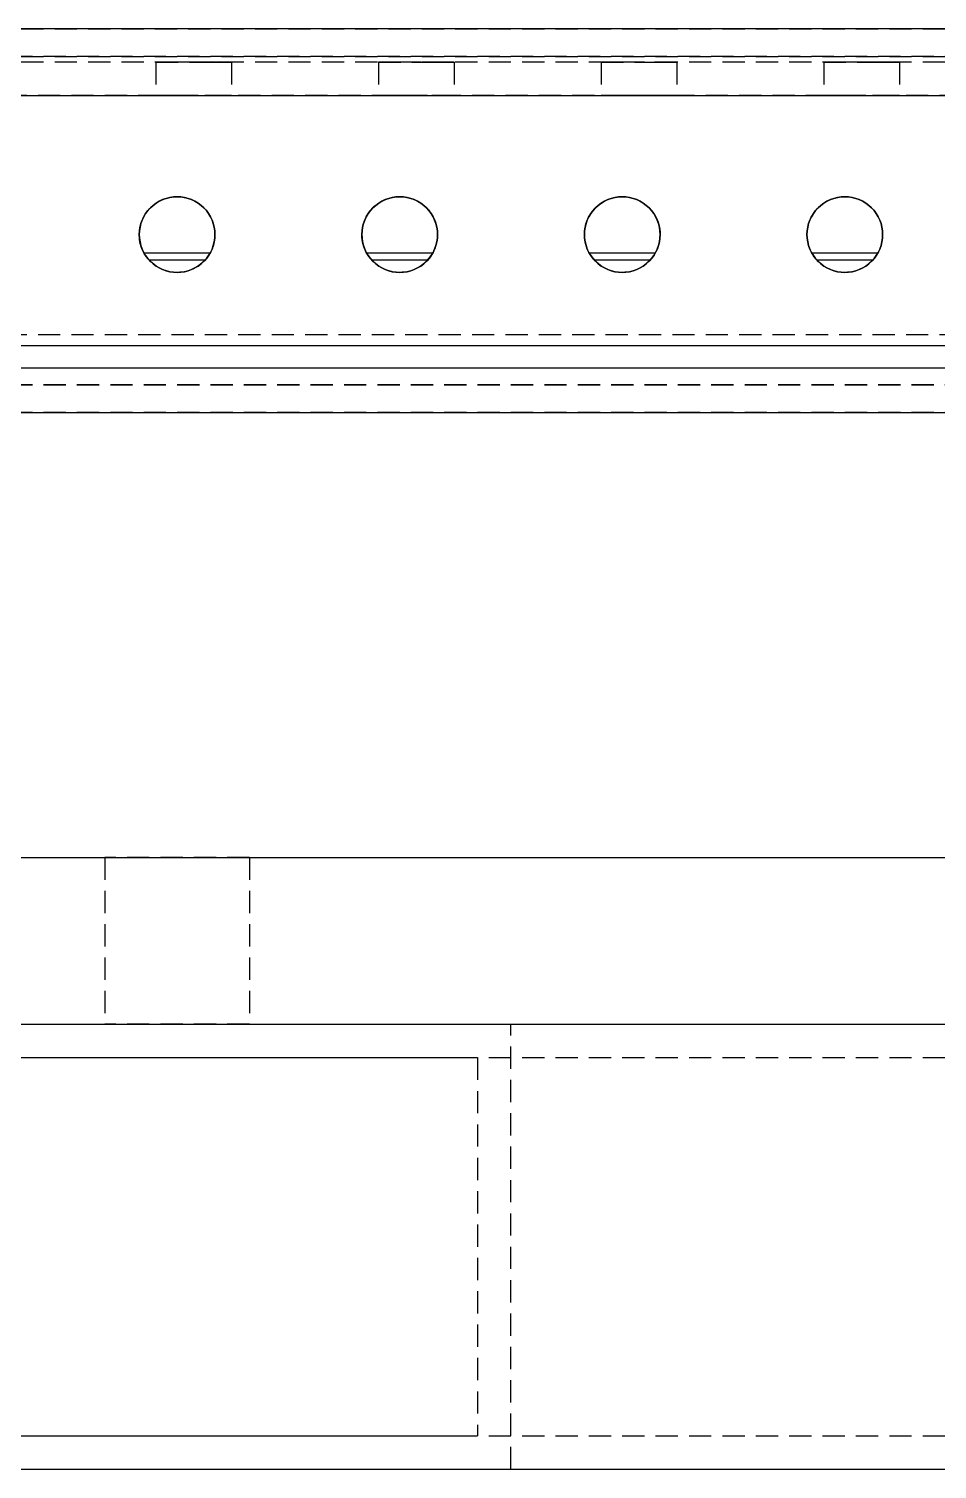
# Model space of a CAD drawing. Header units: metres. Extents: x -200 to 4040, y -1684 to 360.
# Drawn here: x 1606.7 to 1688.3, y -775 to -645.5 of the extents above; entities that cross this region are included whole.
import ezdxf

# ---------------------------------------------------------------- set-up
doc = ezdxf.new("R2010")
doc.units = ezdxf.units.M
doc.linetypes.add('DASHED2', pattern=[3, 2, -1])
for name, color, linetype in [('GIZLI', 8, 'DASHED2'), ('GORUNEN', 7, 'Continuous'), ('TEGET', 9, 'Continuous')]:
    doc.layers.add(name, color=color, linetype=linetype)

msp = doc.modelspace()

# ---------------------------------------------------------------- linework, layer by layer
at = {"layer": 'GIZLI'}
for points in [[(2630, -645.5), (445, -645.5)], [(445, -645.5), (2630, -645.5)], [(445, -645.5), (2630, -645.5)], [(2630, -648), (445, -648)], [(445, -648), (2630, -648)], [(2630, -648), (445, -648)], [(445, -648), (2630, -648)], [(2670, -648.5), (1121.5, -648.5)], [(2670, -648.5), (1121.5, -648.5)], [(1619.87, -648.5), (1618.1, -648.5)], [(1618.1, -648.5), (1623.13, -648.5)], [(1618.1, -648.5), (1618.1, -651.5)], [(1624.9, -648.5), (1619.87, -648.5)], [(1623.13, -648.5), (1624.9, -648.5)], [(1624.9, -648.5), (1624.9, -651.5)], [(1639.87, -648.5), (1638.1, -648.5)], [(1638.1, -648.5), (1643.13, -648.5)], [(1638.1, -648.5), (1638.1, -651.5)], [(1644.9, -648.5), (1639.87, -648.5)], [(1643.13, -648.5), (1644.9, -648.5)], [(1644.9, -648.5), (1644.9, -651.5)], [(1659.87, -648.5), (1658.1, -648.5)], [(1658.1, -648.5), (1663.13, -648.5)], [(1658.1, -648.5), (1658.1, -651.5)], [(1664.9, -648.5), (1659.87, -648.5)], [(1663.13, -648.5), (1664.9, -648.5)], [(1664.9, -648.5), (1664.9, -651.5)], [(1679.87, -648.5), (1678.1, -648.5)], [(1678.1, -648.5), (1683.13, -648.5)], [(1678.1, -648.5), (1678.1, -651.5)], [(1684.9, -648.5), (1679.87, -648.5)], [(1683.13, -648.5), (1684.9, -648.5)], [(1684.9, -648.5), (1684.9, -651.5)], [(3061.5, -651.5), (1121.5, -651.5)], [(3061.5, -651.5), (1121.5, -651.5)], [(1619.87, -651.5), (1618.1, -651.5)], [(1618.1, -651.5), (1623.13, -651.5)], [(1624.9, -651.5), (1619.87, -651.5)], [(1623.13, -651.5), (1624.9, -651.5)], [(1639.87, -651.5), (1638.1, -651.5)], [(1638.1, -651.5), (1643.13, -651.5)], [(1644.9, -651.5), (1639.87, -651.5)], [(1643.13, -651.5), (1644.9, -651.5)], [(1659.87, -651.5), (1658.1, -651.5)], [(1658.1, -651.5), (1663.13, -651.5)], [(1664.9, -651.5), (1659.87, -651.5)], [(1663.13, -651.5), (1664.9, -651.5)], [(1679.87, -651.5), (1678.1, -651.5)], [(1678.1, -651.5), (1683.13, -651.5)], [(1684.9, -651.5), (1679.87, -651.5)], [(1683.13, -651.5), (1684.9, -651.5)], [(1616.6, -664), (1616.615, -663.676), (1616.662, -663.355), (1616.738, -663.04), (1616.845, -662.733), (1616.98, -662.439), (1617.142, -662.158), (1617.331, -661.894), (1617.544, -661.649), (1617.779, -661.426), (1618.034, -661.226), (1618.307, -661.051), (1618.596, -660.903), (1618.897, -660.784), (1619.209, -660.693), (1619.528, -660.633), (1619.763, -660.608), (1620, -660.6)], [(1616.6, -664), (1616.616, -663.667), (1616.665, -663.337), (1616.746, -663.013), (1616.859, -662.699), (1617.001, -662.397), (1617.173, -662.111), (1617.372, -661.843), (1617.596, -661.596), (1617.843, -661.372), (1618.111, -661.173), (1618.397, -661.001), (1618.699, -660.859), (1619.013, -660.746), (1619.337, -660.665), (1619.667, -660.616), (1620, -660.6)], [(1620, -660.6), (1619.667, -660.616), (1619.337, -660.665), (1619.013, -660.746), (1618.699, -660.859), (1618.397, -661.001), (1618.111, -661.173), (1617.843, -661.372), (1617.596, -661.596), (1617.372, -661.843), (1617.173, -662.111), (1617.001, -662.397), (1616.859, -662.699), (1616.746, -663.013), (1616.665, -663.337), (1616.616, -663.667), (1616.6, -664)], [(1620, -660.6), (1620.324, -660.615), (1620.645, -660.662), (1620.96, -660.738), (1621.267, -660.845), (1621.561, -660.98), (1621.842, -661.142), (1622.106, -661.331), (1622.351, -661.544), (1622.574, -661.779), (1622.774, -662.034), (1622.949, -662.307), (1623.097, -662.596), (1623.216, -662.897), (1623.307, -663.209), (1623.367, -663.528), (1623.392, -663.763), (1623.4, -664)], [(1620, -660.6), (1620.333, -660.616), (1620.663, -660.665), (1620.987, -660.746), (1621.301, -660.859), (1621.603, -661.001), (1621.889, -661.173), (1622.157, -661.372), (1622.404, -661.596), (1622.628, -661.843), (1622.827, -662.111), (1622.999, -662.397), (1623.141, -662.699), (1623.254, -663.013), (1623.335, -663.337), (1623.384, -663.667), (1623.4, -664)], [(1623.4, -664), (1623.384, -663.667), (1623.335, -663.337), (1623.254, -663.013), (1623.141, -662.699), (1622.999, -662.397), (1622.827, -662.111), (1622.628, -661.843), (1622.404, -661.596), (1622.157, -661.372), (1621.889, -661.173), (1621.603, -661.001), (1621.301, -660.859), (1620.987, -660.746), (1620.663, -660.665), (1620.333, -660.616), (1620, -660.6)], [(1636.6, -664), (1636.615, -663.676), (1636.662, -663.355), (1636.738, -663.04), (1636.845, -662.733), (1636.98, -662.439), (1637.142, -662.158), (1637.331, -661.894), (1637.544, -661.649), (1637.779, -661.426), (1638.034, -661.226), (1638.307, -661.051), (1638.596, -660.903), (1638.897, -660.784), (1639.209, -660.693), (1639.528, -660.633), (1639.763, -660.608), (1640, -660.6)], [(1636.6, -664), (1636.616, -663.667), (1636.665, -663.337), (1636.746, -663.013), (1636.859, -662.699), (1637.001, -662.397), (1637.173, -662.111), (1637.372, -661.843), (1637.596, -661.596), (1637.843, -661.372), (1638.111, -661.173), (1638.397, -661.001), (1638.699, -660.859), (1639.013, -660.746), (1639.337, -660.665), (1639.667, -660.616), (1640, -660.6)], [(1640, -660.6), (1639.667, -660.616), (1639.337, -660.665), (1639.013, -660.746), (1638.699, -660.859), (1638.397, -661.001), (1638.111, -661.173), (1637.843, -661.372), (1637.596, -661.596), (1637.372, -661.843), (1637.173, -662.111), (1637.001, -662.397), (1636.859, -662.699), (1636.746, -663.013), (1636.665, -663.337), (1636.616, -663.667), (1636.6, -664)], [(1640, -660.6), (1640.324, -660.615), (1640.645, -660.662), (1640.96, -660.738), (1641.267, -660.845), (1641.561, -660.98), (1641.842, -661.142), (1642.106, -661.331), (1642.351, -661.544), (1642.574, -661.779), (1642.774, -662.034), (1642.949, -662.307), (1643.097, -662.596), (1643.216, -662.897), (1643.307, -663.209), (1643.367, -663.528), (1643.392, -663.763), (1643.4, -664)], [(1640, -660.6), (1640.333, -660.616), (1640.663, -660.665), (1640.987, -660.746), (1641.301, -660.859), (1641.603, -661.001), (1641.889, -661.173), (1642.157, -661.372), (1642.404, -661.596), (1642.628, -661.843), (1642.827, -662.111), (1642.999, -662.397), (1643.141, -662.699), (1643.254, -663.013), (1643.335, -663.337), (1643.384, -663.667), (1643.4, -664)], [(1643.4, -664), (1643.384, -663.667), (1643.335, -663.337), (1643.254, -663.013), (1643.141, -662.699), (1642.999, -662.397), (1642.827, -662.111), (1642.628, -661.843), (1642.404, -661.596), (1642.157, -661.372), (1641.889, -661.173), (1641.603, -661.001), (1641.301, -660.859), (1640.987, -660.746), (1640.663, -660.665), (1640.333, -660.616), (1640, -660.6)], [(1656.6, -664), (1656.615, -663.676), (1656.662, -663.355), (1656.738, -663.04), (1656.845, -662.733), (1656.98, -662.439), (1657.142, -662.158), (1657.331, -661.894), (1657.544, -661.649), (1657.779, -661.426), (1658.034, -661.226), (1658.307, -661.051), (1658.596, -660.903), (1658.897, -660.784), (1659.209, -660.693), (1659.528, -660.633), (1659.763, -660.608), (1660, -660.6)], [(1656.6, -664), (1656.616, -663.667), (1656.665, -663.337), (1656.746, -663.013), (1656.859, -662.699), (1657.001, -662.397), (1657.173, -662.111), (1657.372, -661.843), (1657.596, -661.596), (1657.843, -661.372), (1658.111, -661.173), (1658.397, -661.001), (1658.699, -660.859), (1659.013, -660.746), (1659.337, -660.665), (1659.667, -660.616), (1660, -660.6)], [(1660, -660.6), (1659.667, -660.616), (1659.337, -660.665), (1659.013, -660.746), (1658.699, -660.859), (1658.397, -661.001), (1658.111, -661.173), (1657.843, -661.372), (1657.596, -661.596), (1657.372, -661.843), (1657.173, -662.111), (1657.001, -662.397), (1656.859, -662.699), (1656.746, -663.013), (1656.665, -663.337), (1656.616, -663.667), (1656.6, -664)], [(1660, -660.6), (1660.324, -660.615), (1660.645, -660.662), (1660.96, -660.738), (1661.267, -660.845), (1661.561, -660.98), (1661.842, -661.142), (1662.106, -661.331), (1662.351, -661.544), (1662.574, -661.779), (1662.774, -662.034), (1662.949, -662.307), (1663.097, -662.596), (1663.216, -662.897), (1663.307, -663.209), (1663.367, -663.528), (1663.392, -663.763), (1663.4, -664)], [(1660, -660.6), (1660.333, -660.616), (1660.663, -660.665), (1660.987, -660.746), (1661.301, -660.859), (1661.603, -661.001), (1661.889, -661.173), (1662.157, -661.372), (1662.404, -661.596), (1662.628, -661.843), (1662.827, -662.111), (1662.999, -662.397), (1663.141, -662.699), (1663.254, -663.013), (1663.335, -663.337), (1663.384, -663.667), (1663.4, -664)], [(1663.4, -664), (1663.384, -663.667), (1663.335, -663.337), (1663.254, -663.013), (1663.141, -662.699), (1662.999, -662.397), (1662.827, -662.111), (1662.628, -661.843), (1662.404, -661.596), (1662.157, -661.372), (1661.889, -661.173), (1661.603, -661.001), (1661.301, -660.859), (1660.987, -660.746), (1660.663, -660.665), (1660.333, -660.616), (1660, -660.6)], [(1676.6, -664), (1676.615, -663.676), (1676.662, -663.355), (1676.738, -663.04), (1676.845, -662.733), (1676.98, -662.439), (1677.142, -662.158), (1677.331, -661.894), (1677.544, -661.649), (1677.779, -661.426), (1678.034, -661.226), (1678.307, -661.051), (1678.596, -660.903), (1678.897, -660.784), (1679.209, -660.693), (1679.528, -660.633), (1679.763, -660.608), (1680, -660.6)], [(1676.6, -664), (1676.616, -663.667), (1676.665, -663.337), (1676.746, -663.013), (1676.859, -662.699), (1677.001, -662.397), (1677.173, -662.111), (1677.372, -661.843), (1677.596, -661.596), (1677.843, -661.372), (1678.111, -661.173), (1678.397, -661.001), (1678.699, -660.859), (1679.013, -660.746), (1679.337, -660.665), (1679.667, -660.616), (1680, -660.6)], [(1680, -660.6), (1679.667, -660.616), (1679.337, -660.665), (1679.013, -660.746), (1678.699, -660.859), (1678.397, -661.001), (1678.111, -661.173), (1677.843, -661.372), (1677.596, -661.596), (1677.372, -661.843), (1677.173, -662.111), (1677.001, -662.397), (1676.859, -662.699), (1676.746, -663.013), (1676.665, -663.337), (1676.616, -663.667), (1676.6, -664)], [(1680, -660.6), (1680.324, -660.615), (1680.645, -660.662), (1680.96, -660.738), (1681.267, -660.845), (1681.561, -660.98), (1681.842, -661.142), (1682.106, -661.331), (1682.351, -661.544), (1682.574, -661.779), (1682.774, -662.034), (1682.949, -662.307), (1683.097, -662.596), (1683.216, -662.897), (1683.307, -663.209), (1683.367, -663.528), (1683.392, -663.763), (1683.4, -664)], [(1680, -660.6), (1680.333, -660.616), (1680.663, -660.665), (1680.987, -660.746), (1681.301, -660.859), (1681.603, -661.001), (1681.889, -661.173), (1682.157, -661.372), (1682.404, -661.596), (1682.628, -661.843), (1682.827, -662.111), (1682.999, -662.397), (1683.141, -662.699), (1683.254, -663.013), (1683.335, -663.337), (1683.384, -663.667), (1683.4, -664)], [(1683.4, -664), (1683.384, -663.667), (1683.335, -663.337), (1683.254, -663.013), (1683.141, -662.699), (1682.999, -662.397), (1682.827, -662.111), (1682.628, -661.843), (1682.404, -661.596), (1682.157, -661.372), (1681.889, -661.173), (1681.603, -661.001), (1681.301, -660.859), (1680.987, -660.746), (1680.663, -660.665), (1680.333, -660.616), (1680, -660.6)], [(1620, -667.4), (1619.676, -667.385), (1619.355, -667.338), (1619.04, -667.262), (1618.733, -667.155), (1618.439, -667.02), (1618.158, -666.858), (1617.894, -666.669), (1617.649, -666.456), (1617.426, -666.221), (1617.226, -665.966), (1617.051, -665.693), (1616.903, -665.404), (1616.784, -665.103), (1616.693, -664.791), (1616.633, -664.472), (1616.608, -664.237), (1616.6, -664)], [(1620, -667.4), (1619.667, -667.384), (1619.337, -667.335), (1619.013, -667.254), (1618.699, -667.141), (1618.397, -666.999), (1618.111, -666.827), (1617.843, -666.628), (1617.596, -666.404), (1617.372, -666.157), (1617.173, -665.889), (1617.001, -665.603), (1616.859, -665.301), (1616.746, -664.987), (1616.665, -664.663), (1616.616, -664.333), (1616.6, -664)], [(1616.6, -664), (1616.616, -664.333), (1616.665, -664.663), (1616.746, -664.987), (1616.859, -665.301), (1617.001, -665.603), (1617.173, -665.889), (1617.372, -666.157), (1617.596, -666.404), (1617.843, -666.628), (1618.111, -666.827), (1618.397, -666.999), (1618.699, -667.141), (1619.013, -667.254), (1619.337, -667.335), (1619.667, -667.384), (1620, -667.4)], [(1623.4, -664), (1623.385, -664.324), (1623.338, -664.645), (1623.262, -664.96), (1623.155, -665.267), (1623.02, -665.561), (1622.858, -665.842), (1622.669, -666.106), (1622.456, -666.351), (1622.221, -666.574), (1621.966, -666.774), (1621.693, -666.949), (1621.404, -667.097), (1621.103, -667.216), (1620.791, -667.307), (1620.472, -667.367), (1620.237, -667.392), (1620, -667.4)], [(1623.4, -664), (1623.384, -664.333), (1623.335, -664.663), (1623.254, -664.987), (1623.141, -665.301), (1622.999, -665.603), (1622.827, -665.889), (1622.628, -666.157), (1622.404, -666.404), (1622.157, -666.628), (1621.889, -666.827), (1621.603, -666.999), (1621.301, -667.141), (1620.987, -667.254), (1620.663, -667.335), (1620.333, -667.384), (1620, -667.4)], [(1620, -667.4), (1620.333, -667.384), (1620.663, -667.335), (1620.987, -667.254), (1621.301, -667.141), (1621.603, -666.999), (1621.889, -666.827), (1622.157, -666.628), (1622.404, -666.404), (1622.628, -666.157), (1622.827, -665.889), (1622.999, -665.603), (1623.141, -665.301), (1623.254, -664.987), (1623.335, -664.663), (1623.384, -664.333), (1623.4, -664)], [(1640, -667.4), (1639.676, -667.385), (1639.355, -667.338), (1639.04, -667.262), (1638.733, -667.155), (1638.439, -667.02), (1638.158, -666.858), (1637.894, -666.669), (1637.649, -666.456), (1637.426, -666.221), (1637.226, -665.966), (1637.051, -665.693), (1636.903, -665.404), (1636.784, -665.103), (1636.693, -664.791), (1636.633, -664.472), (1636.608, -664.237), (1636.6, -664)], [(1640, -667.4), (1639.667, -667.384), (1639.337, -667.335), (1639.013, -667.254), (1638.699, -667.141), (1638.397, -666.999), (1638.111, -666.827), (1637.843, -666.628), (1637.596, -666.404), (1637.372, -666.157), (1637.173, -665.889), (1637.001, -665.603), (1636.859, -665.301), (1636.746, -664.987), (1636.665, -664.663), (1636.616, -664.333), (1636.6, -664)], [(1636.6, -664), (1636.616, -664.333), (1636.665, -664.663), (1636.746, -664.987), (1636.859, -665.301), (1637.001, -665.603), (1637.173, -665.889), (1637.372, -666.157), (1637.596, -666.404), (1637.843, -666.628), (1638.111, -666.827), (1638.397, -666.999), (1638.699, -667.141), (1639.013, -667.254), (1639.337, -667.335), (1639.667, -667.384), (1640, -667.4)], [(1643.4, -664), (1643.385, -664.324), (1643.338, -664.645), (1643.262, -664.96), (1643.155, -665.267), (1643.02, -665.561), (1642.858, -665.842), (1642.669, -666.106), (1642.456, -666.351), (1642.221, -666.574), (1641.966, -666.774), (1641.693, -666.949), (1641.404, -667.097), (1641.103, -667.216), (1640.791, -667.307), (1640.472, -667.367), (1640.237, -667.392), (1640, -667.4)], [(1643.4, -664), (1643.384, -664.333), (1643.335, -664.663), (1643.254, -664.987), (1643.141, -665.301), (1642.999, -665.603), (1642.827, -665.889), (1642.628, -666.157), (1642.404, -666.404), (1642.157, -666.628), (1641.889, -666.827), (1641.603, -666.999), (1641.301, -667.141), (1640.987, -667.254), (1640.663, -667.335), (1640.333, -667.384), (1640, -667.4)], [(1640, -667.4), (1640.333, -667.384), (1640.663, -667.335), (1640.987, -667.254), (1641.301, -667.141), (1641.603, -666.999), (1641.889, -666.827), (1642.157, -666.628), (1642.404, -666.404), (1642.628, -666.157), (1642.827, -665.889), (1642.999, -665.603), (1643.141, -665.301), (1643.254, -664.987), (1643.335, -664.663), (1643.384, -664.333), (1643.4, -664)], [(1660, -667.4), (1659.676, -667.385), (1659.355, -667.338), (1659.04, -667.262), (1658.733, -667.155), (1658.439, -667.02), (1658.158, -666.858), (1657.894, -666.669), (1657.649, -666.456), (1657.426, -666.221), (1657.226, -665.966), (1657.051, -665.693), (1656.903, -665.404), (1656.784, -665.103), (1656.693, -664.791), (1656.633, -664.472), (1656.608, -664.237), (1656.6, -664)], [(1660, -667.4), (1659.667, -667.384), (1659.337, -667.335), (1659.013, -667.254), (1658.699, -667.141), (1658.397, -666.999), (1658.111, -666.827), (1657.843, -666.628), (1657.596, -666.404), (1657.372, -666.157), (1657.173, -665.889), (1657.001, -665.603), (1656.859, -665.301), (1656.746, -664.987), (1656.665, -664.663), (1656.616, -664.333), (1656.6, -664)], [(1656.6, -664), (1656.616, -664.333), (1656.665, -664.663), (1656.746, -664.987), (1656.859, -665.301), (1657.001, -665.603), (1657.173, -665.889), (1657.372, -666.157), (1657.596, -666.404), (1657.843, -666.628), (1658.111, -666.827), (1658.397, -666.999), (1658.699, -667.141), (1659.013, -667.254), (1659.337, -667.335), (1659.667, -667.384), (1660, -667.4)], [(1663.4, -664), (1663.385, -664.324), (1663.338, -664.645), (1663.262, -664.96), (1663.155, -665.267), (1663.02, -665.561), (1662.858, -665.842), (1662.669, -666.106), (1662.456, -666.351), (1662.221, -666.574), (1661.966, -666.774), (1661.693, -666.949), (1661.404, -667.097), (1661.103, -667.216), (1660.791, -667.307), (1660.472, -667.367), (1660.237, -667.392), (1660, -667.4)], [(1663.4, -664), (1663.384, -664.333), (1663.335, -664.663), (1663.254, -664.987), (1663.141, -665.301), (1662.999, -665.603), (1662.827, -665.889), (1662.628, -666.157), (1662.404, -666.404), (1662.157, -666.628), (1661.889, -666.827), (1661.603, -666.999), (1661.301, -667.141), (1660.987, -667.254), (1660.663, -667.335), (1660.333, -667.384), (1660, -667.4)], [(1660, -667.4), (1660.333, -667.384), (1660.663, -667.335), (1660.987, -667.254), (1661.301, -667.141), (1661.603, -666.999), (1661.889, -666.827), (1662.157, -666.628), (1662.404, -666.404), (1662.628, -666.157), (1662.827, -665.889), (1662.999, -665.603), (1663.141, -665.301), (1663.254, -664.987), (1663.335, -664.663), (1663.384, -664.333), (1663.4, -664)], [(1680, -667.4), (1679.676, -667.385), (1679.355, -667.338), (1679.04, -667.262), (1678.733, -667.155), (1678.439, -667.02), (1678.158, -666.858), (1677.894, -666.669), (1677.649, -666.456), (1677.426, -666.221), (1677.226, -665.966), (1677.051, -665.693), (1676.903, -665.404), (1676.784, -665.103), (1676.693, -664.791), (1676.633, -664.472), (1676.608, -664.237), (1676.6, -664)], [(1680, -667.4), (1679.667, -667.384), (1679.337, -667.335), (1679.013, -667.254), (1678.699, -667.141), (1678.397, -666.999), (1678.111, -666.827), (1677.843, -666.628), (1677.596, -666.404), (1677.372, -666.157), (1677.173, -665.889), (1677.001, -665.603), (1676.859, -665.301), (1676.746, -664.987), (1676.665, -664.663), (1676.616, -664.333), (1676.6, -664)], [(1676.6, -664), (1676.616, -664.333), (1676.665, -664.663), (1676.746, -664.987), (1676.859, -665.301), (1677.001, -665.603), (1677.173, -665.889), (1677.372, -666.157), (1677.596, -666.404), (1677.843, -666.628), (1678.111, -666.827), (1678.397, -666.999), (1678.699, -667.141), (1679.013, -667.254), (1679.337, -667.335), (1679.667, -667.384), (1680, -667.4)], [(1683.4, -664), (1683.385, -664.324), (1683.338, -664.645), (1683.262, -664.96), (1683.155, -665.267), (1683.02, -665.561), (1682.858, -665.842), (1682.669, -666.106), (1682.456, -666.351), (1682.221, -666.574), (1681.966, -666.774), (1681.693, -666.949), (1681.404, -667.097), (1681.103, -667.216), (1680.791, -667.307), (1680.472, -667.367), (1680.237, -667.392), (1680, -667.4)], [(1683.4, -664), (1683.384, -664.333), (1683.335, -664.663), (1683.254, -664.987), (1683.141, -665.301), (1682.999, -665.603), (1682.827, -665.889), (1682.628, -666.157), (1682.404, -666.404), (1682.157, -666.628), (1681.889, -666.827), (1681.603, -666.999), (1681.301, -667.141), (1680.987, -667.254), (1680.663, -667.335), (1680.333, -667.384), (1680, -667.4)], [(1680, -667.4), (1680.333, -667.384), (1680.663, -667.335), (1680.987, -667.254), (1681.301, -667.141), (1681.603, -666.999), (1681.889, -666.827), (1682.157, -666.628), (1682.404, -666.404), (1682.628, -666.157), (1682.827, -665.889), (1682.999, -665.603), (1683.141, -665.301), (1683.254, -664.987), (1683.335, -664.663), (1683.384, -664.333), (1683.4, -664)], [(3061.5, -673), (1121.5, -673)], [(3061.5, -673), (1121.5, -673)], [(3061.5, -673), (1121.5, -673)], [(3061.5, -673), (1121.5, -673)], [(3061.5, -676), (1121.5, -676)], [(2670, -676), (1121.5, -676)], [(3061.5, -676), (1121.5, -676)], [(3061.5, -676), (1121.5, -676)], [(2630, -677.5), (150, -677.5)], [(150, -677.5), (2630, -677.5)], [(2630, -680), (150, -680)], [(-100, -720), (3340, -720)], [(1613.5, -720), (1626.5, -720)], [(1626.5, -720), (1613.5, -720)], [(1613.5, -720), (1626.5, -720)], [(1626.5, -720), (1613.5, -720)], [(1613.5, -720), (1613.5, -735)], [(1613.5, -720), (1613.5, -735)], [(1626.5, -720), (1626.5, -735)], [(1626.5, -720), (1626.5, -735)], [(-100, -735), (3340, -735)], [(-80, -735), (3320, -735)], [(-80, -735), (3320, -735)], [(-80, -735), (3320, -735)], [(-80, -735), (3320, -735)], [(1590, -735), (1650, -735)], [(1590, -735), (1650, -735)], [(1613.5, -735), (1626.5, -735)], [(1626.5, -735), (1613.5, -735)], [(1613.5, -735), (1626.5, -735)], [(1626.5, -735), (1613.5, -735)], [(1650, -775), (1650, -735)], [(1650, -775), (1650, -735)], [(-80, -738), (3320, -738)], [(-80, -738), (3320, -738)], [(-80, -738), (3320, -738)], [(-80, -738), (3320, -738)], [(1593, -738), (1647, -738)], [(1593, -738), (1647, -738)], [(1647, -738), (1647, -772)], [(1647, -738), (1647, -772)], [(-80, -772), (3320, -772)], [(-80, -772), (3320, -772)], [(-80, -772), (3320, -772)], [(-80, -772), (3320, -772)], [(1593, -772), (1647, -772)], [(1593, -772), (1647, -772)], [(-80, -775), (3320, -775)], [(-80, -775), (3320, -775)], [(-80, -775), (3320, -775)], [(1590, -775), (1650, -775)], [(1590, -775), (1650, -775)]]:
    msp.add_lwpolyline(points, dxfattribs=at)
at = {"layer": 'GORUNEN'}
for points in [[(2485, -645.5), (1490.2, -645.5)], [(1620, -660.6), (1619.667, -660.616), (1619.337, -660.665), (1619.013, -660.746), (1618.699, -660.859), (1618.397, -661.001), (1618.111, -661.173), (1617.843, -661.372), (1617.596, -661.596), (1617.372, -661.843), (1617.173, -662.111), (1617.001, -662.397), (1616.859, -662.699), (1616.746, -663.013), (1616.665, -663.337), (1616.616, -663.667), (1616.6, -664)], [(1623.4, -664), (1623.384, -663.667), (1623.335, -663.337), (1623.254, -663.013), (1623.141, -662.699), (1622.999, -662.397), (1622.827, -662.111), (1622.628, -661.843), (1622.404, -661.596), (1622.157, -661.372), (1621.889, -661.173), (1621.603, -661.001), (1621.301, -660.859), (1620.987, -660.746), (1620.663, -660.665), (1620.333, -660.616), (1620, -660.6)], [(1640, -660.6), (1639.667, -660.616), (1639.337, -660.665), (1639.013, -660.746), (1638.699, -660.859), (1638.397, -661.001), (1638.111, -661.173), (1637.843, -661.372), (1637.596, -661.596), (1637.372, -661.843), (1637.173, -662.111), (1637.001, -662.397), (1636.859, -662.699), (1636.746, -663.013), (1636.665, -663.337), (1636.616, -663.667), (1636.6, -664)], [(1643.4, -664), (1643.384, -663.667), (1643.335, -663.337), (1643.254, -663.013), (1643.141, -662.699), (1642.999, -662.397), (1642.827, -662.111), (1642.628, -661.843), (1642.404, -661.596), (1642.157, -661.372), (1641.889, -661.173), (1641.603, -661.001), (1641.301, -660.859), (1640.987, -660.746), (1640.663, -660.665), (1640.333, -660.616), (1640, -660.6)], [(1660, -660.6), (1659.667, -660.616), (1659.337, -660.665), (1659.013, -660.746), (1658.699, -660.859), (1658.397, -661.001), (1658.111, -661.173), (1657.843, -661.372), (1657.596, -661.596), (1657.372, -661.843), (1657.173, -662.111), (1657.001, -662.397), (1656.859, -662.699), (1656.746, -663.013), (1656.665, -663.337), (1656.616, -663.667), (1656.6, -664)], [(1663.4, -664), (1663.384, -663.667), (1663.335, -663.337), (1663.254, -663.013), (1663.141, -662.699), (1662.999, -662.397), (1662.827, -662.111), (1662.628, -661.843), (1662.404, -661.596), (1662.157, -661.372), (1661.889, -661.173), (1661.603, -661.001), (1661.301, -660.859), (1660.987, -660.746), (1660.663, -660.665), (1660.333, -660.616), (1660, -660.6)], [(1680, -660.6), (1679.667, -660.616), (1679.337, -660.665), (1679.013, -660.746), (1678.699, -660.859), (1678.397, -661.001), (1678.111, -661.173), (1677.843, -661.372), (1677.596, -661.596), (1677.372, -661.843), (1677.173, -662.111), (1677.001, -662.397), (1676.859, -662.699), (1676.746, -663.013), (1676.665, -663.337), (1676.616, -663.667), (1676.6, -664)], [(1683.4, -664), (1683.384, -663.667), (1683.335, -663.337), (1683.254, -663.013), (1683.141, -662.699), (1682.999, -662.397), (1682.827, -662.111), (1682.628, -661.843), (1682.404, -661.596), (1682.157, -661.372), (1681.889, -661.173), (1681.603, -661.001), (1681.301, -660.859), (1680.987, -660.746), (1680.663, -660.665), (1680.333, -660.616), (1680, -660.6)], [(1616.6, -664), (1616.616, -664.333), (1616.665, -664.663), (1616.746, -664.987), (1616.859, -665.301), (1617.001, -665.603), (1617.173, -665.889), (1617.372, -666.157), (1617.596, -666.404), (1617.843, -666.628), (1618.111, -666.827), (1618.397, -666.999), (1618.699, -667.141), (1619.013, -667.254), (1619.337, -667.335), (1619.667, -667.384), (1620, -667.4)], [(1620, -667.4), (1620.333, -667.384), (1620.663, -667.335), (1620.987, -667.254), (1621.301, -667.141), (1621.603, -666.999), (1621.889, -666.827), (1622.157, -666.628), (1622.404, -666.404), (1622.628, -666.157), (1622.827, -665.889), (1622.999, -665.603), (1623.141, -665.301), (1623.254, -664.987), (1623.335, -664.663), (1623.384, -664.333), (1623.4, -664)], [(1636.6, -664), (1636.616, -664.333), (1636.665, -664.663), (1636.746, -664.987), (1636.859, -665.301), (1637.001, -665.603), (1637.173, -665.889), (1637.372, -666.157), (1637.596, -666.404), (1637.843, -666.628), (1638.111, -666.827), (1638.397, -666.999), (1638.699, -667.141), (1639.013, -667.254), (1639.337, -667.335), (1639.667, -667.384), (1640, -667.4)], [(1640, -667.4), (1640.333, -667.384), (1640.663, -667.335), (1640.987, -667.254), (1641.301, -667.141), (1641.603, -666.999), (1641.889, -666.827), (1642.157, -666.628), (1642.404, -666.404), (1642.628, -666.157), (1642.827, -665.889), (1642.999, -665.603), (1643.141, -665.301), (1643.254, -664.987), (1643.335, -664.663), (1643.384, -664.333), (1643.4, -664)], [(1656.6, -664), (1656.616, -664.333), (1656.665, -664.663), (1656.746, -664.987), (1656.859, -665.301), (1657.001, -665.603), (1657.173, -665.889), (1657.372, -666.157), (1657.596, -666.404), (1657.843, -666.628), (1658.111, -666.827), (1658.397, -666.999), (1658.699, -667.141), (1659.013, -667.254), (1659.337, -667.335), (1659.667, -667.384), (1660, -667.4)], [(1660, -667.4), (1660.333, -667.384), (1660.663, -667.335), (1660.987, -667.254), (1661.301, -667.141), (1661.603, -666.999), (1661.889, -666.827), (1662.157, -666.628), (1662.404, -666.404), (1662.628, -666.157), (1662.827, -665.889), (1662.999, -665.603), (1663.141, -665.301), (1663.254, -664.987), (1663.335, -664.663), (1663.384, -664.333), (1663.4, -664)], [(1676.6, -664), (1676.616, -664.333), (1676.665, -664.663), (1676.746, -664.987), (1676.859, -665.301), (1677.001, -665.603), (1677.173, -665.889), (1677.372, -666.157), (1677.596, -666.404), (1677.843, -666.628), (1678.111, -666.827), (1678.397, -666.999), (1678.699, -667.141), (1679.013, -667.254), (1679.337, -667.335), (1679.667, -667.384), (1680, -667.4)], [(1680, -667.4), (1680.333, -667.384), (1680.663, -667.335), (1680.987, -667.254), (1681.301, -667.141), (1681.603, -666.999), (1681.889, -666.827), (1682.157, -666.628), (1682.404, -666.404), (1682.628, -666.157), (1682.827, -665.889), (1682.999, -665.603), (1683.141, -665.301), (1683.254, -664.987), (1683.335, -664.663), (1683.384, -664.333), (1683.4, -664)], [(1497.7, -680), (2017.6, -680)], [(-100, -720), (3340, -720)], [(-100, -735), (3340, -735)], [(-80, -775), (3320, -775)]]:
    msp.add_lwpolyline(points, dxfattribs=at)
at = {"layer": 'TEGET'}
for points in [[(1490.2, -651.5), (2017.6, -651.5)], [(1622.967, -665.66), (1617.033, -665.66)], [(1622.496, -666.308), (1617.504, -666.308)], [(1642.967, -665.66), (1637.033, -665.66)], [(1642.496, -666.308), (1637.504, -666.308)], [(1662.967, -665.66), (1657.033, -665.66)], [(1662.496, -666.308), (1657.504, -666.308)], [(1682.967, -665.66), (1677.033, -665.66)], [(1682.496, -666.308), (1677.504, -666.308)], [(2017.6, -674), (1490.2, -674)]]:
    msp.add_lwpolyline(points, dxfattribs=at)

doc.saveas('drawing.dxf')
